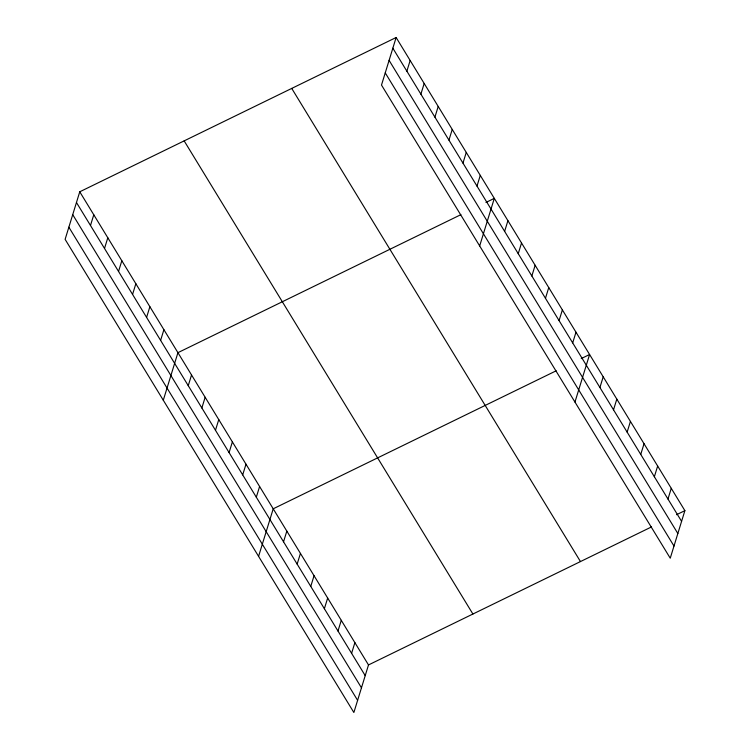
<?xml version="1.0" encoding="UTF-8"?>
<svg xmlns="http://www.w3.org/2000/svg" width="750" height="750" viewBox="0 0 750 750"><rect width="100%" height="100%" fill="white"/><g stroke="black" fill="none" stroke-linecap="round" stroke-linejoin="round"><path stroke-width="1.12" d="M396.131 37.5L381.497 85.059L670.247 558.206L684.881 510.647L396.131 37.5L79.753 191.794L65.119 239.353L353.869 712.5L368.503 664.941L651.469 526.941M90.487 225.478L93.778 214.781M104.513 248.456L107.803 237.759M118.537 271.444L121.828 260.738M132.562 294.422L135.853 283.725M146.588 317.4L149.878 306.703M160.612 340.387L163.903 329.681M163.294 400.228L177.928 352.669L460.894 214.659M188.25 385.669L191.541 374.972M201.862 407.972L205.153 397.275M215.475 430.284L218.766 419.578M229.088 452.587L232.378 441.891M242.7 474.891L245.991 464.194M256.312 497.194L259.603 486.497M406.866 71.175L410.156 60.478M258.581 556.359L273.216 508.8L556.181 370.8M420.891 94.162L424.181 83.466M283.538 541.809L286.828 531.112M297.15 564.113L300.441 553.416M434.916 117.141L438.206 106.444M310.763 586.416L314.053 575.719M448.941 140.119L452.231 129.422M324.375 608.719L327.666 598.022M462.966 163.106L466.256 152.409M337.987 631.031L341.278 620.334M476.991 186.084L480.281 175.388M351.6 653.334L354.891 642.638M479.672 245.925L494.306 198.366L485.953 202.444M504.628 231.375L507.919 220.678M518.241 253.678L521.531 242.981M531.853 275.981L535.144 265.284M545.466 298.284L548.756 287.587M559.078 320.597L562.369 309.9M572.691 342.9L575.981 332.203M574.959 402.066L589.594 354.506L581.241 358.584M599.916 387.506L603.206 376.809M613.528 409.819L616.819 399.113M627.141 432.122L630.431 421.425M640.753 454.425L644.044 443.728M654.366 476.728L657.656 466.031M667.969 499.041L671.269 488.334M676.528 514.716L684.881 510.647M392.841 48.197L681.581 521.344M389.1 60.366L677.841 533.503M385.247 72.891L673.987 546.038M291.731 88.416L580.472 561.562M184.162 140.878L472.903 614.025M79.753 191.794L368.503 664.941M76.463 202.5L365.212 675.637M72.722 214.659L361.462 687.806M68.869 227.194L357.609 700.341"/></g></svg>
